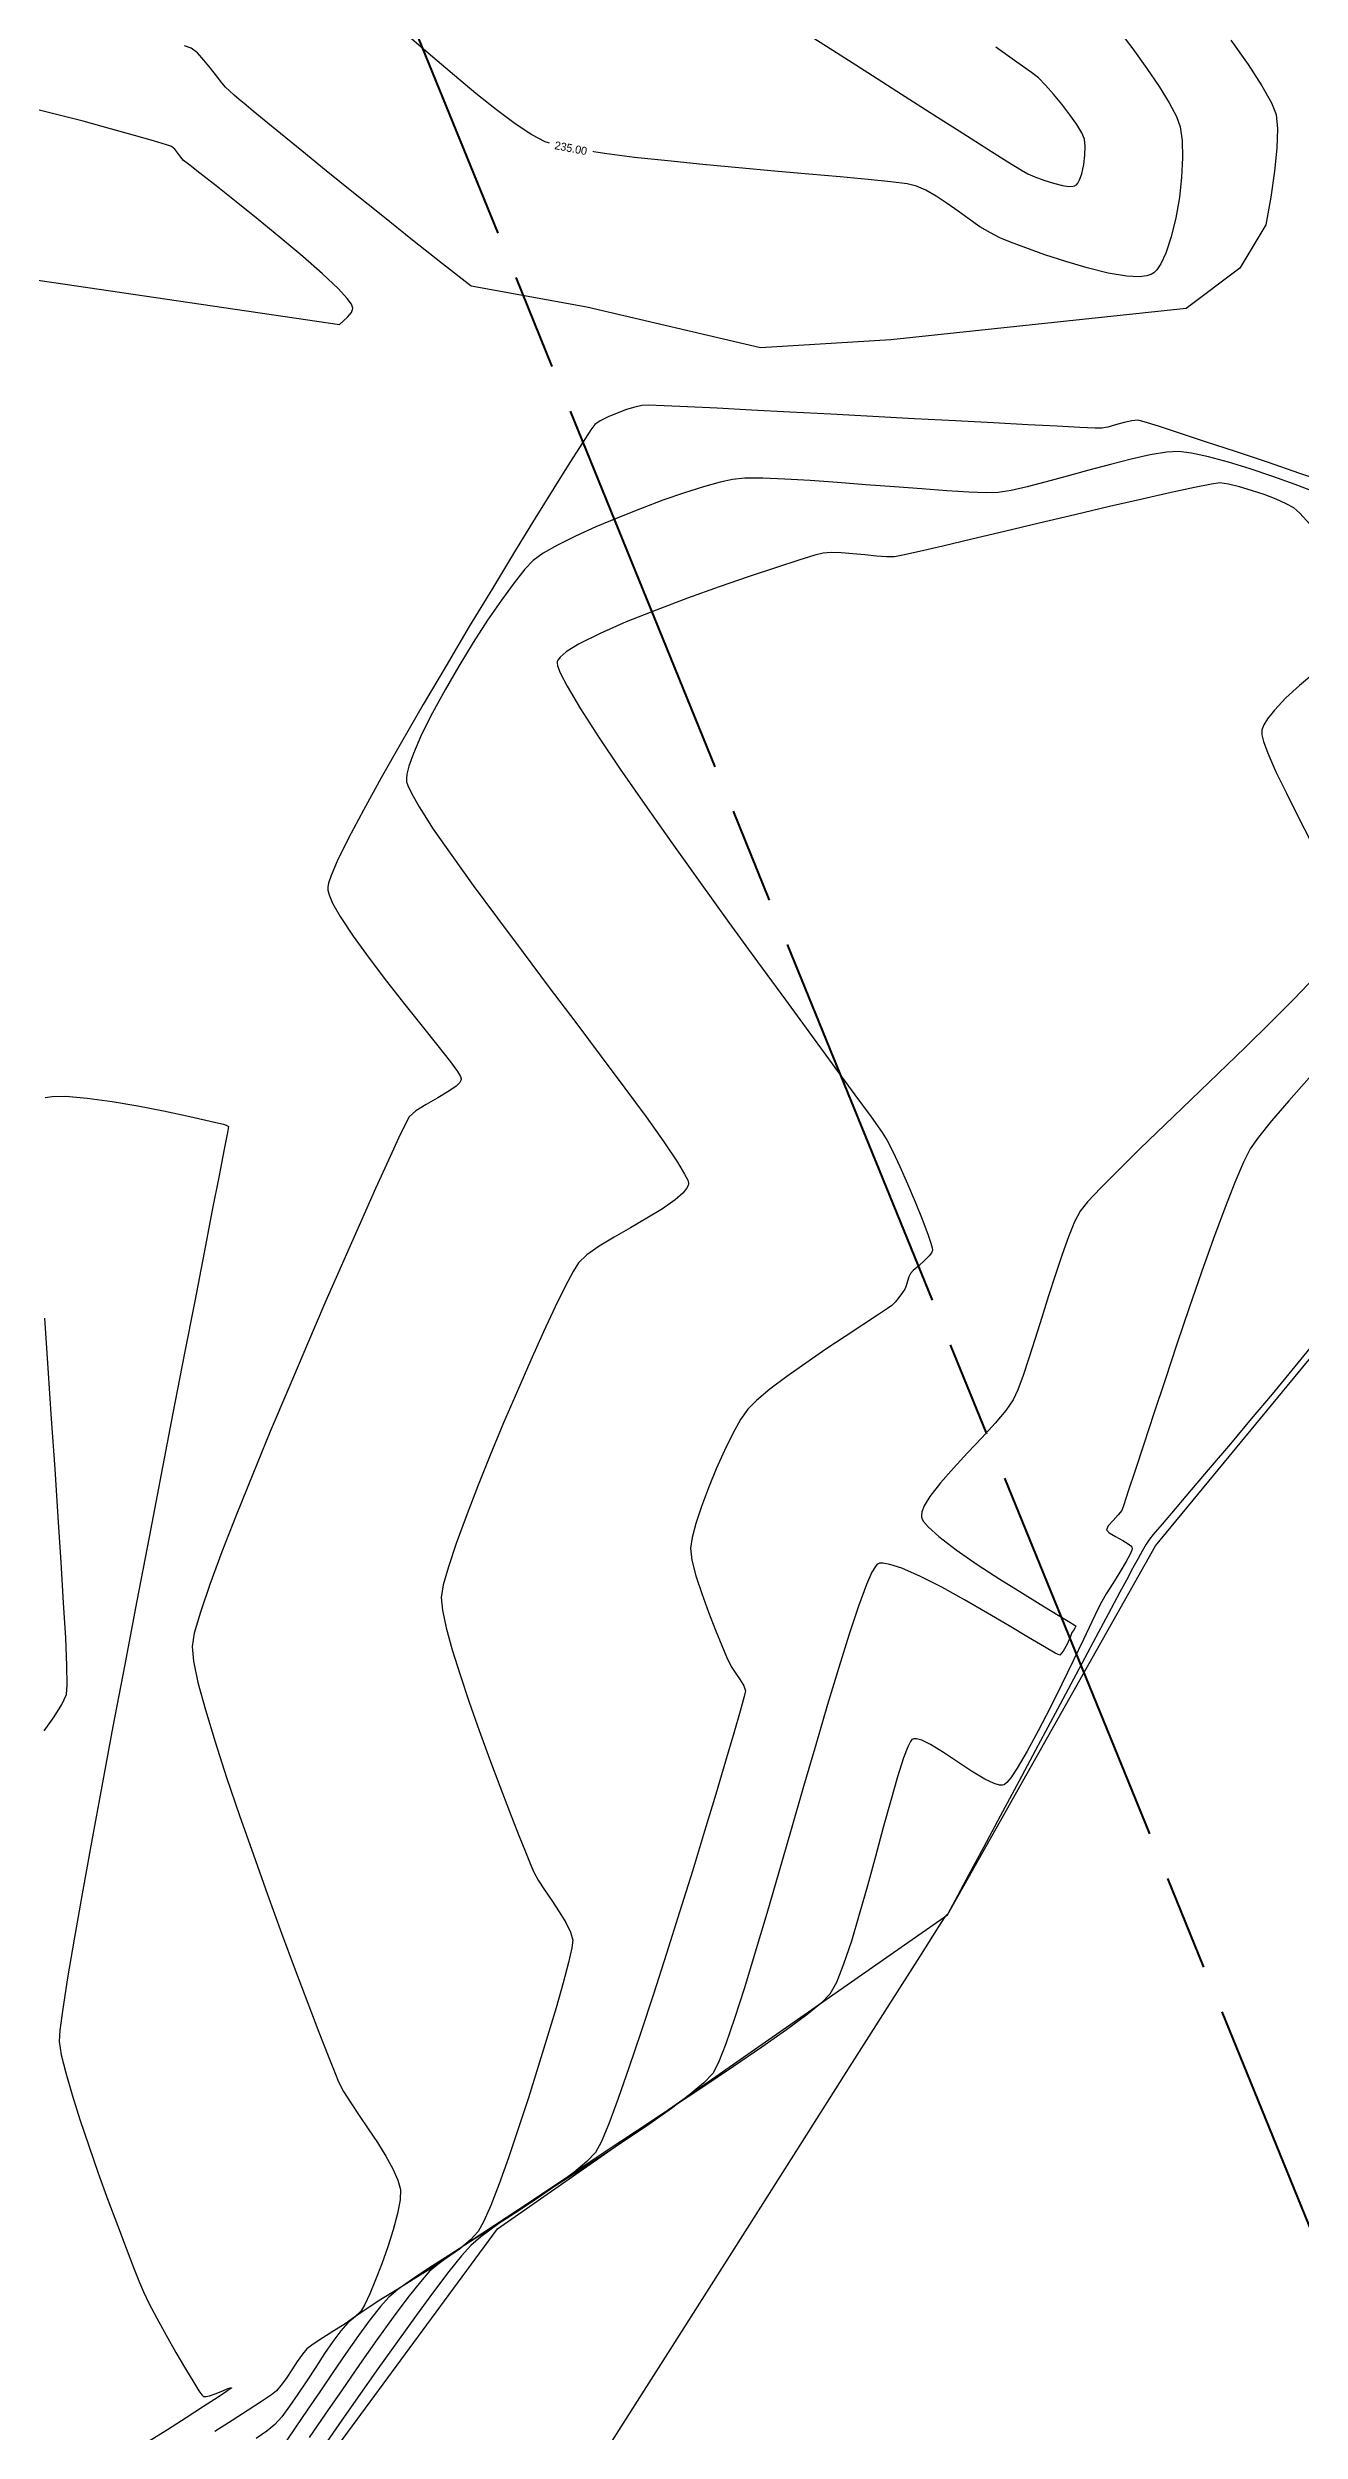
# Model space of a CAD drawing. Header units: metres. Extents: x 708931 to 723899, y 5405153 to 5413472.
# Drawn here: x 710201.7 to 710281.3, y 5411993.5 to 5412144.8 of the extents above; entities that cross this region are included whole.
import ezdxf

# ---------------------------------------------------------------- set-up
doc = ezdxf.new("R2010")
doc.units = ezdxf.units.M
doc.header["$LTSCALE"] = 12.7
doc.header["$MEASUREMENT"] = 0
doc.linetypes.add('ACAD_ISO08W100', pattern=[36, 24, -3, 6, -3])
for name, color, linetype in [('C-TOPO-MAJR', 4, 'Continuous'), ('CONT-MJR1', 252, 'Continuous'), ('CONT-MNR1', 251, 'Continuous'), ('contornos2', 7, 'Continuous')]:
    doc.layers.add(name, color=color, linetype=linetype)
doc.layers.add('corte', color=214, linetype='ACAD_ISO08W100', lineweight=40)

msp = doc.modelspace()

# ---------------------------------------------------------------- linework, layer by layer
at = {"layer": 'CONT-MJR1', "linetype": 'Continuous', "lineweight": -3, "elevation": 235}
msp.add_lwpolyline([(710269.69, 5412146.02), (710270.65, 5412144.75), (710271.54, 5412143.52), (710272.32, 5412142.37), (710272.96, 5412141.34), (710273.42, 5412140.47), (710273.67, 5412139.81), (710273.79, 5412138.94), (710273.81, 5412137.85), (710273.75, 5412136.62), (710273.61, 5412135.32), (710273.39, 5412134.03), (710273.1, 5412132.83), (710272.75, 5412131.78), (710272.43, 5412131.11), (710272.17, 5412130.74), (710271.98, 5412130.55), (710271.89, 5412130.48), (710271.79, 5412130.43), (710271.54, 5412130.34), (710271.06, 5412130.29), (710270.26, 5412130.33), (710269.08, 5412130.52), (710267.76, 5412130.85), (710266.4, 5412131.25), (710265.07, 5412131.69), (710263.87, 5412132.12), (710262.89, 5412132.49), (710262.2, 5412132.77), (710261.61, 5412133.07), (710260.95, 5412133.47), (710260.27, 5412133.94), (710259.56, 5412134.45), (710258.86, 5412134.94), (710258.17, 5412135.4), (710257.51, 5412135.79), (710256.91, 5412136.05), (710256.33, 5412136.18), (710255.28, 5412136.32), (710253.84, 5412136.47), (710252.08, 5412136.63), (710250.08, 5412136.81), (710247.91, 5412137), (710245.64, 5412137.21), (710243.36, 5412137.42), (710241.13, 5412137.64), (710239.02, 5412137.87), (710237.11, 5412138.11), (710235.48, 5412138.36), (710234.19, 5412138.61), (710233.33, 5412138.86), (710232.48, 5412139.31), (710231.44, 5412140), (710230.25, 5412140.89), (710228.94, 5412141.93), (710227.58, 5412143.06), (710226.2, 5412144.23), (710224.84, 5412145.4)], dxfattribs=at)
at = {"layer": 'CONT-MJR1', "flags": 128}
for points, elevation in [([(710283.28, 5412117.12), (710281.26, 5412117.81), (710279.2, 5412118.51), (710277.17, 5412119.19), (710275.28, 5412119.82), (710273.63, 5412120.37), (710272.29, 5412120.8), (710271.38, 5412121.09), (710270.97, 5412121.19), (710270.59, 5412121.15), (710270.1, 5412121.03), (710269.56, 5412120.88), (710269.07, 5412120.75), (710268.68, 5412120.67), (710268.27, 5412120.68), (710267.3, 5412120.73), (710265.85, 5412120.8), (710263.99, 5412120.9), (710261.81, 5412121.01), (710259.39, 5412121.14), (710256.8, 5412121.28), (710254.14, 5412121.42), (710251.47, 5412121.57), (710248.87, 5412121.7), (710246.44, 5412121.83), (710244.25, 5412121.94), (710242.37, 5412122.03), (710240.9, 5412122.09), (710239.9, 5412122.13), (710239.47, 5412122.12), (710239.04, 5412122.02), (710238.5, 5412121.86), (710237.91, 5412121.64), (710237.34, 5412121.4), (710236.84, 5412121.15), (710236.49, 5412120.91), (710236.24, 5412120.57), (710235.7, 5412119.74), (710234.9, 5412118.49), (710233.89, 5412116.88), (710232.71, 5412114.97), (710231.4, 5412112.83), (710229.99, 5412110.51), (710228.52, 5412108.08), (710227.05, 5412105.6), (710225.6, 5412103.13), (710224.21, 5412100.74), (710222.93, 5412098.48), (710221.8, 5412096.43), (710220.85, 5412094.64), (710220.13, 5412093.18), (710219.75, 5412092.28), (710219.58, 5412091.79), (710219.53, 5412091.56), (710219.53, 5412091.47), (710219.54, 5412091.35), (710219.62, 5412091.06), (710219.84, 5412090.53), (710220.31, 5412089.68), (710221.14, 5412088.42), (710222.15, 5412087.03), (710223.27, 5412085.57), (710224.42, 5412084.1), (710225.53, 5412082.72), (710226.52, 5412081.47), (710227.32, 5412080.45), (710227.76, 5412079.83), (710227.96, 5412079.51), (710228.01, 5412079.38), (710228.01, 5412079.33), (710227.99, 5412079.27), (710227.91, 5412079.13), (710227.68, 5412078.91), (710227.23, 5412078.59), (710226.52, 5412078.16), (710225.78, 5412077.74), (710225.13, 5412077.33), (710224.7, 5412076.96), (710224.48, 5412076.55), (710224.03, 5412075.61), (710223.38, 5412074.2), (710222.56, 5412072.4), (710221.61, 5412070.26), (710220.55, 5412067.86), (710219.41, 5412065.27), (710218.24, 5412062.54), (710217.05, 5412059.76), (710215.88, 5412056.98), (710214.77, 5412054.27), (710213.73, 5412051.71), (710212.81, 5412049.35), (710212.04, 5412047.26), (710211.44, 5412045.52), (710211.05, 5412044.19), (710210.91, 5412043.33), (710211, 5412042.41), (710211.29, 5412041.05), (710211.76, 5412039.32), (710212.38, 5412037.28), (710213.11, 5412035.02), (710213.93, 5412032.6), (710214.81, 5412030.1), (710215.71, 5412027.59), (710216.6, 5412025.13), (710217.46, 5412022.81), (710218.26, 5412020.69), (710218.97, 5412018.85), (710219.55, 5412017.35), (710219.98, 5412016.28), (710220.22, 5412015.69), (710220.54, 5412015.09), (710220.99, 5412014.37), (710221.52, 5412013.57), (710222.1, 5412012.71), (710222.68, 5412011.84), (710223.22, 5412010.98), (710223.67, 5412010.18), (710223.99, 5412009.46), (710224.15, 5412008.86), (710224.12, 5412008.2), (710223.96, 5412007.33), (710223.69, 5412006.31), (710223.35, 5412005.23), (710222.96, 5412004.14), (710222.57, 5412003.12), (710222.2, 5412002.24), (710221.88, 5412001.56), (710221.65, 5412001.16), (710221.25, 5412000.77), (710220.64, 5412000.33), (710219.92, 5411999.88), (710219.21, 5411999.44), (710218.6, 5411999.05), (710218.2, 5411998.75), (710217.92, 5411998.41), (710217.59, 5411997.94), (710217.24, 5411997.41), (710216.89, 5411996.87), (710216.56, 5411996.41), (710216.27, 5411996.07), (710215.95, 5411995.82), (710215.32, 5411995.4), (710214.47, 5411994.85), (710213.46, 5411994.2), (710212.36, 5411993.5)], 240), ([(710281.89, 5412062.28), (710280.75, 5412060.88), (710279.5, 5412059.36), (710278.18, 5412057.78), (710276.85, 5412056.2), (710275.56, 5412054.69), (710274.37, 5412053.29), (710273.34, 5412052.08), (710272.51, 5412051.11), (710271.95, 5412050.45), (710271.71, 5412050.15), (710271.5, 5412049.82), (710271.25, 5412049.39), (710270.99, 5412048.92), (710270.75, 5412048.48), (710270.56, 5412048.13), (710270.35, 5412047.73), (710269.84, 5412046.78), (710269.09, 5412045.38), (710268.14, 5412043.61), (710267.05, 5412041.58), (710265.87, 5412039.36), (710264.64, 5412037.06), (710263.41, 5412034.77), (710262.24, 5412032.57), (710261.17, 5412030.57), (710260.25, 5412028.85), (710259.53, 5412027.5), (710259.06, 5412026.63), (710258.89, 5412026.31), (710258.8, 5412026.25), (710258.72, 5412026.18), (710258.3, 5412025.52), (710257.1, 5412023.63), (710255.2, 5412020.65), (710252.69, 5412016.7), (710249.65, 5412011.91), (710246.16, 5412006.41), (710242.29, 5412000.32), (710238.15, 5411993.79), (710233.79, 5411986.93)], 245)]:
    msp.add_lwpolyline(points, dxfattribs=dict(at, elevation=elevation))
at = {"layer": 'CONT-MNR1', "linetype": 'Continuous', "lineweight": -3}
for points, elevation in [([(710249.42, 5412146.06), (710251.61, 5412144.67), (710253.82, 5412143.26), (710255.97, 5412141.88), (710258.01, 5412140.58), (710259.85, 5412139.4), (710261.44, 5412138.39), (710262.71, 5412137.59), (710263.58, 5412137.05), (710263.98, 5412136.82), (710264.44, 5412136.63), (710265, 5412136.42), (710265.61, 5412136.23), (710266.2, 5412136.08), (710266.6, 5412136.03), (710266.85, 5412136.04), (710266.97, 5412136.07), (710267.02, 5412136.1), (710267.07, 5412136.13), (710267.16, 5412136.23), (710267.27, 5412136.45), (710267.41, 5412136.83), (710267.54, 5412137.41), (710267.61, 5412138.02), (710267.63, 5412138.58), (710267.58, 5412139.03), (710267.42, 5412139.42), (710267.1, 5412139.95), (710266.66, 5412140.58), (710266.15, 5412141.24), (710265.62, 5412141.88), (710265.11, 5412142.46), (710264.67, 5412142.91), (710264.23, 5412143.26), (710263.3, 5412143.92), (710261.95, 5412144.86)], 234), ([(710255.29, 5412126.29), (710247.02, 5412125.78), (710235.99, 5412128.37), (710228.64, 5412129.69), (710226.81, 5412131.12), (710224.92, 5412132.62), (710223.02, 5412134.14), (710221.17, 5412135.62), (710219.44, 5412137.02), (710217.88, 5412138.29), (710216.54, 5412139.38), (710215.49, 5412140.24), (710214.79, 5412140.81), (710214.49, 5412141.06), (710214.22, 5412141.28), (710213.91, 5412141.54), (710213.59, 5412141.82), (710213.29, 5412142.09), (710213.04, 5412142.33), (710212.8, 5412142.61), (710212.47, 5412143.04), (710212.08, 5412143.54), (710211.66, 5412144.05), (710211.25, 5412144.5), (710210.86, 5412144.81), (710210.44, 5412144.95)], 236), ([(710276.89, 5412145.32), (710277.97, 5412143.76), (710278.85, 5412142.41), (710279.46, 5412141.34), (710279.76, 5412140.59), (710279.85, 5412139.69), (710279.81, 5412138.46), (710279.65, 5412136.99), (710279.41, 5412135.34), (710279.1, 5412133.59), (710277.45, 5412130.84), (710274.05, 5412128.28), (710255.29, 5412126.29)], 236), ([(710171.44, 5412134.44), (710220.28, 5412127.27), (710220.79, 5412127.72), (710221.03, 5412128.03), (710221.11, 5412128.22), (710221.12, 5412128.3), (710221.11, 5412128.37), (710221.03, 5412128.55), (710220.77, 5412128.91), (710220.21, 5412129.52), (710219.2, 5412130.48), (710217.95, 5412131.57), (710216.56, 5412132.75), (710215.11, 5412133.93), (710213.71, 5412135.05), (710212.44, 5412136.06), (710211.4, 5412136.87), (710210.68, 5412137.44), (710210.38, 5412137.68), (710210.2, 5412137.89), (710210.01, 5412138.14), (710209.81, 5412138.39), (710209.61, 5412138.56), (710209.28, 5412138.67), (710208.46, 5412138.92), (710207.25, 5412139.26), (710205.74, 5412139.69), (710204, 5412140.16), (710202.13, 5412140.64), (710200.21, 5412141.12)], 237)]:
    msp.add_lwpolyline(points, dxfattribs=dict(at, elevation=elevation))
at = {"layer": 'CONT-MNR1', "flags": 128}
for points, elevation in [([(710282.29, 5412116.6), (710280.96, 5412117.11), (710279.54, 5412117.61), (710278.11, 5412118.09), (710276.73, 5412118.51), (710275.46, 5412118.85), (710274.39, 5412119.09), (710273.58, 5412119.19), (710272.79, 5412119.15), (710271.76, 5412118.99), (710270.56, 5412118.72), (710269.24, 5412118.38), (710267.86, 5412118.01), (710266.49, 5412117.63), (710265.16, 5412117.27), (710263.95, 5412116.95), (710262.92, 5412116.72), (710262.1, 5412116.6), (710261.34, 5412116.58), (710260.24, 5412116.62), (710258.85, 5412116.7), (710257.25, 5412116.82), (710255.52, 5412116.95), (710253.71, 5412117.09), (710251.9, 5412117.23), (710250.16, 5412117.35), (710248.55, 5412117.45), (710247.15, 5412117.5), (710246.02, 5412117.5), (710245.23, 5412117.43), (710244.44, 5412117.26), (710243.4, 5412116.96), (710242.18, 5412116.57), (710240.82, 5412116.1), (710239.39, 5412115.56), (710237.95, 5412114.99), (710236.55, 5412114.41), (710235.26, 5412113.82), (710234.12, 5412113.26), (710233.21, 5412112.74), (710232.57, 5412112.28), (710232.04, 5412111.73), (710231.36, 5412110.87), (710230.56, 5412109.77), (710229.68, 5412108.48), (710228.77, 5412107.07), (710227.85, 5412105.57), (710226.98, 5412104.07), (710226.18, 5412102.6), (710225.49, 5412101.24), (710224.97, 5412100.03), (710224.68, 5412099.22), (710224.56, 5412098.72), (710224.53, 5412098.44), (710224.53, 5412098.32), (710224.54, 5412098.23), (710224.61, 5412097.99), (710224.84, 5412097.5), (710225.33, 5412096.63), (710226.23, 5412095.23), (710227.4, 5412093.55), (710228.77, 5412091.65), (710230.3, 5412089.58), (710231.93, 5412087.39), (710233.6, 5412085.17), (710235.28, 5412082.95), (710236.9, 5412080.8), (710238.4, 5412078.78), (710239.75, 5412076.95), (710240.88, 5412075.37), (710241.74, 5412074.09), (710242.19, 5412073.33), (710242.39, 5412072.93), (710242.44, 5412072.76), (710242.44, 5412072.7), (710242.41, 5412072.61), (710242.32, 5412072.42), (710242.08, 5412072.12), (710241.59, 5412071.69), (710240.78, 5412071.12), (710239.8, 5412070.53), (710238.76, 5412069.92), (710237.72, 5412069.32), (710236.76, 5412068.74), (710235.98, 5412068.19), (710235.45, 5412067.68), (710235.11, 5412067.14), (710234.61, 5412066.19), (710233.98, 5412064.89), (710233.24, 5412063.31), (710232.43, 5412061.51), (710231.57, 5412059.56), (710230.7, 5412057.53), (710229.85, 5412055.48), (710229.04, 5412053.47), (710228.31, 5412051.58), (710227.68, 5412049.87), (710227.19, 5412048.4), (710226.87, 5412047.24), (710226.74, 5412046.45), (710226.81, 5412045.65), (710227.06, 5412044.52), (710227.44, 5412043.12), (710227.94, 5412041.53), (710228.52, 5412039.8), (710229.15, 5412038), (710229.81, 5412036.2), (710230.46, 5412034.47), (710231.08, 5412032.86), (710231.63, 5412031.44), (710232.09, 5412030.29), (710232.43, 5412029.45), (710232.62, 5412029), (710232.9, 5412028.5), (710233.29, 5412027.89), (710233.75, 5412027.2), (710234.22, 5412026.49), (710234.64, 5412025.81), (710234.95, 5412025.19), (710235.1, 5412024.69), (710235.04, 5412024.21), (710234.82, 5412023.28), (710234.48, 5412021.98), (710234.03, 5412020.39), (710233.49, 5412018.59), (710232.9, 5412016.66), (710232.27, 5412014.68), (710231.63, 5412012.72), (710231, 5412010.88), (710230.41, 5412009.23), (710229.88, 5412007.84), (710229.43, 5412006.8), (710229.09, 5412006.19), (710228.6, 5412005.66), (710227.89, 5412005.08), (710227.01, 5412004.45), (710226.02, 5412003.8), (710224.96, 5412003.14), (710223.91, 5412002.49), (710222.91, 5412001.87), (710222.03, 5412001.3), (710221.3, 5412000.8), (710220.8, 5412000.39), (710220.36, 5411999.89), (710219.86, 5411999.22), (710219.33, 5411998.44), (710218.77, 5411997.59), (710218.2, 5411996.72), (710217.64, 5411995.87), (710217.11, 5411995.1), (710216.61, 5411994.44), (710216.16, 5411993.95), (710215.66, 5411993.52), (710214.99, 5411993.05)], 241), ([(710281.89, 5412114.59), (710281.26, 5412115.28), (710280.88, 5412115.62), (710280.4, 5412115.88), (710279.75, 5412116.17), (710278.99, 5412116.46), (710278.2, 5412116.73), (710277.43, 5412116.96), (710276.74, 5412117.12), (710276.19, 5412117.2), (710275.65, 5412117.13), (710274.58, 5412116.92), (710273.09, 5412116.6), (710271.25, 5412116.18), (710269.18, 5412115.7), (710266.97, 5412115.18), (710264.71, 5412114.64), (710262.5, 5412114.12), (710260.43, 5412113.63), (710258.6, 5412113.19), (710257.11, 5412112.85), (710256.06, 5412112.62), (710255.53, 5412112.52), (710255.02, 5412112.52), (710254.37, 5412112.56), (710253.63, 5412112.63), (710252.87, 5412112.7), (710252.14, 5412112.76), (710251.5, 5412112.78), (710250.99, 5412112.75), (710250.47, 5412112.61), (710249.44, 5412112.3), (710248.02, 5412111.84), (710246.29, 5412111.27), (710244.38, 5412110.61), (710242.37, 5412109.89), (710240.38, 5412109.13), (710238.49, 5412108.38), (710236.82, 5412107.64), (710235.46, 5412106.96), (710234.67, 5412106.47), (710234.28, 5412106.15), (710234.14, 5412105.96), (710234.1, 5412105.87), (710234.09, 5412105.8), (710234.12, 5412105.6), (710234.29, 5412105.15), (710234.73, 5412104.29), (710235.58, 5412102.86), (710236.72, 5412101.09), (710238.1, 5412099.04), (710239.67, 5412096.78), (710241.38, 5412094.36), (710243.18, 5412091.84), (710245.01, 5412089.3), (710246.83, 5412086.79), (710248.6, 5412084.38), (710250.25, 5412082.13), (710251.74, 5412080.1), (710253.01, 5412078.36), (710254.03, 5412076.96), (710254.73, 5412075.97), (710255.06, 5412075.46), (710255.42, 5412074.75), (710255.86, 5412073.8), (710256.34, 5412072.71), (710256.83, 5412071.56), (710257.27, 5412070.47), (710257.63, 5412069.52), (710257.83, 5412068.94), (710257.92, 5412068.64), (710257.94, 5412068.52), (710257.94, 5412068.48), (710257.92, 5412068.44), (710257.87, 5412068.33), (710257.72, 5412068.14), (710257.45, 5412067.87), (710257.06, 5412067.51), (710256.71, 5412067.21), (710256.53, 5412067.02), (710256.44, 5412066.81), (710256.35, 5412066.53), (710256.26, 5412066.24), (710256.17, 5412066.02), (710256.03, 5412065.8), (710255.8, 5412065.5), (710255.56, 5412065.2), (710255.35, 5412064.98), (710255.08, 5412064.79), (710254.44, 5412064.37), (710253.52, 5412063.76), (710252.39, 5412063.02), (710251.16, 5412062.2), (710249.89, 5412061.33), (710248.68, 5412060.47), (710247.6, 5412059.66), (710246.75, 5412058.96), (710246.2, 5412058.4), (710245.75, 5412057.74), (710245.25, 5412056.85), (710244.72, 5412055.78), (710244.2, 5412054.61), (710243.7, 5412053.4), (710243.26, 5412052.23), (710242.91, 5412051.15), (710242.67, 5412050.25), (710242.57, 5412049.57), (710242.66, 5412048.82), (710242.91, 5412047.83), (710243.28, 5412046.69), (710243.71, 5412045.51), (710244.15, 5412044.38), (710244.55, 5412043.4), (710244.86, 5412042.68), (710245.02, 5412042.32), (710245.2, 5412042.01), (710245.45, 5412041.63), (710245.72, 5412041.21), (710245.95, 5412040.83), (710246.05, 5412040.52), (710245.97, 5412040.15), (710245.72, 5412039.23), (710245.32, 5412037.84), (710244.79, 5412036.05), (710244.17, 5412033.95), (710243.46, 5412031.6), (710242.69, 5412029.08), (710241.87, 5412026.47), (710241.05, 5412023.84), (710240.22, 5412021.27), (710239.42, 5412018.83), (710238.66, 5412016.59), (710237.98, 5412014.63), (710237.38, 5412013.04), (710236.89, 5412011.87), (710236.54, 5412011.21), (710235.99, 5412010.63), (710235.16, 5412009.94), (710234.08, 5412009.15), (710232.83, 5412008.29), (710231.46, 5412007.39), (710230.03, 5412006.47), (710228.59, 5412005.56), (710227.21, 5412004.68), (710225.94, 5412003.87), (710224.85, 5412003.13), (710223.98, 5412002.51), (710223.4, 5412002.03), (710222.88, 5412001.44), (710222.23, 5412000.61), (710221.49, 5411999.59), (710220.68, 5411998.45), (710219.85, 5411997.24), (710219.02, 5411996.02), (710218.23, 5411994.85), (710217.51, 5411993.79), (710216.88, 5411992.89)], 242), ([(710282.16, 5412105.1), (710281.24, 5412104.34), (710280.38, 5412103.55), (710279.65, 5412102.78), (710279.21, 5412102.22), (710278.98, 5412101.85), (710278.88, 5412101.63), (710278.85, 5412101.53), (710278.84, 5412101.44), (710278.85, 5412101.22), (710278.95, 5412100.79), (710279.22, 5412100.04), (710279.74, 5412098.86), (710280.41, 5412097.5), (710281.16, 5412096.01), (710281.94, 5412094.48)], 243), ([(710282.21, 5412085.82), (710280.92, 5412084.47), (710279.42, 5412082.96), (710277.79, 5412081.36), (710276.08, 5412079.7), (710274.36, 5412078.05), (710272.69, 5412076.45), (710271.13, 5412074.95), (710269.76, 5412073.6), (710268.62, 5412072.46), (710267.78, 5412071.56), (710267.32, 5412070.97), (710266.96, 5412070.29), (710266.58, 5412069.35), (710266.17, 5412068.22), (710265.74, 5412066.95), (710265.31, 5412065.6), (710264.88, 5412064.22), (710264.46, 5412062.88), (710264.06, 5412061.63), (710263.69, 5412060.53), (710263.36, 5412059.63), (710263.06, 5412059), (710262.6, 5412058.32), (710261.91, 5412057.51), (710261.07, 5412056.59), (710260.16, 5412055.63), (710259.26, 5412054.65), (710258.44, 5412053.72), (710257.77, 5412052.86), (710257.41, 5412052.26), (710257.26, 5412051.88), (710257.23, 5412051.66), (710257.23, 5412051.56), (710257.26, 5412051.47), (710257.37, 5412051.27), (710257.68, 5412050.9), (710258.33, 5412050.31), (710259.44, 5412049.46), (710260.77, 5412048.54), (710262.2, 5412047.61), (710263.64, 5412046.71), (710264.95, 5412045.91), (710266.03, 5412045.26), (710266.65, 5412044.88), (710266.93, 5412044.71), (710267.02, 5412044.65), (710267.03, 5412044.64), (710267.03, 5412044.62), (710267.02, 5412044.58), (710266.97, 5412044.49), (710266.88, 5412044.35), (710266.79, 5412044.22), (710266.69, 5412043.97), (710266.48, 5412043.49), (710266.24, 5412043.03), (710266.02, 5412042.78), (710265.73, 5412042.91), (710265.05, 5412043.31), (710264.04, 5412043.91), (710262.81, 5412044.64), (710261.42, 5412045.46), (710259.97, 5412046.3), (710258.52, 5412047.09), (710257.17, 5412047.78), (710255.99, 5412048.3), (710255.23, 5412048.55), (710254.79, 5412048.63), (710254.57, 5412048.62), (710254.48, 5412048.59), (710254.43, 5412048.56), (710254.31, 5412048.42), (710254.09, 5412048.05), (710253.75, 5412047.27), (710253.23, 5412045.89), (710252.64, 5412044.11), (710251.98, 5412042.01), (710251.27, 5412039.65), (710250.52, 5412037.1), (710249.74, 5412034.44), (710248.96, 5412031.72), (710248.18, 5412029.01), (710247.41, 5412026.39), (710246.68, 5412023.92), (710245.99, 5412021.67), (710245.37, 5412019.71), (710244.81, 5412018.1), (710244.35, 5412016.92), (710243.98, 5412016.23), (710243.42, 5412015.64), (710242.53, 5412014.89), (710241.37, 5412014.01), (710239.99, 5412013.04), (710238.44, 5412011.99), (710236.78, 5412010.89), (710235.06, 5412009.78), (710233.34, 5412008.67), (710231.67, 5412007.59), (710230.11, 5412006.58), (710228.71, 5412005.65), (710227.52, 5412004.84), (710226.6, 5412004.17), (710226, 5412003.67), (710225.41, 5412003), (710224.62, 5412002), (710223.69, 5412000.75), (710222.65, 5411999.31), (710221.55, 5411997.75), (710220.44, 5411996.15), (710219.36, 5411994.59), (710218.35, 5411993.12)], 243), ([(710281.86, 5412079.43), (710280.56, 5412077.98), (710279.47, 5412076.7), (710278.64, 5412075.67), (710278.1, 5412074.92), (710277.68, 5412074.09), (710277.13, 5412072.8), (710276.49, 5412071.16), (710275.78, 5412069.23), (710275.02, 5412067.09), (710274.24, 5412064.84), (710273.46, 5412062.53), (710272.7, 5412060.27), (710271.99, 5412058.12), (710271.35, 5412056.18), (710270.8, 5412054.51), (710270.37, 5412053.2), (710270.08, 5412052.32), (710269.96, 5412051.97), (710269.73, 5412051.69), (710269.4, 5412051.33), (710269.1, 5412050.99), (710268.99, 5412050.74), (710269.16, 5412050.56), (710269.55, 5412050.32), (710270.02, 5412050.06), (710270.35, 5412049.86), (710270.53, 5412049.72), (710270.6, 5412049.63), (710270.61, 5412049.59), (710270.62, 5412049.55), (710270.59, 5412049.44), (710270.48, 5412049.19), (710270.24, 5412048.73), (710269.83, 5412048.05), (710269.38, 5412047.33), (710268.97, 5412046.67), (710268.68, 5412046.18), (710268.46, 5412045.74), (710268.06, 5412044.91), (710267.52, 5412043.77), (710266.87, 5412042.42), (710266.15, 5412040.95), (710265.4, 5412039.44), (710264.65, 5412037.99), (710263.95, 5412036.68), (710263.32, 5412035.61), (710262.9, 5412034.99), (710262.65, 5412034.69), (710262.51, 5412034.57), (710262.46, 5412034.55), (710262.38, 5412034.53), (710262.19, 5412034.54), (710261.84, 5412034.64), (710261.26, 5412034.92), (710260.42, 5412035.42), (710259.52, 5412036.02), (710258.63, 5412036.61), (710257.81, 5412037.11), (710257.25, 5412037.38), (710256.92, 5412037.47), (710256.75, 5412037.47), (710256.68, 5412037.45), (710256.63, 5412037.42), (710256.53, 5412037.3), (710256.36, 5412036.97), (710256.1, 5412036.27), (710255.71, 5412035.07), (710255.28, 5412033.56), (710254.81, 5412031.85), (710254.31, 5412030.01), (710253.8, 5412028.13), (710253.28, 5412026.31), (710252.78, 5412024.62), (710252.29, 5412023.16), (710251.84, 5412022.01), (710251.42, 5412021.26), (710250.89, 5412020.72), (710249.95, 5412019.95), (710248.66, 5412019), (710247.09, 5412017.9), (710245.3, 5412016.67), (710243.35, 5412015.36), (710241.3, 5412014), (710239.21, 5412012.61), (710237.14, 5412011.25), (710235.15, 5412009.93), (710233.31, 5412008.7), (710231.67, 5412007.59), (710230.3, 5412006.63), (710229.26, 5412005.86), (710228.61, 5412005.3), (710228.02, 5412004.65), (710227.22, 5412003.65), (710226.25, 5412002.37), (710225.14, 5412000.87), (710223.95, 5411999.22), (710222.71, 5411997.47), (710221.46, 5411995.69), (710220.24, 5411993.94), (710219.09, 5411992.29)], 244), ([(710201.58, 5412078.19), (710202.04, 5412078.26), (710202.9, 5412078.27), (710204.26, 5412078.15), (710205.83, 5412077.93), (710207.48, 5412077.65), (710209.1, 5412077.33), (710210.58, 5412077.02), (710211.79, 5412076.75), (710212.61, 5412076.56), (710212.92, 5412076.49), (710213.09, 5412076.42), (710213.23, 5412076.34), (710213.16, 5412075.96), (710212.96, 5412074.91), (710212.63, 5412073.24), (710212.2, 5412071.03), (710211.68, 5412068.34), (710211.08, 5412065.26), (710210.41, 5412061.84), (710209.7, 5412058.15), (710208.95, 5412054.28), (710208.18, 5412050.28), (710207.4, 5412046.23), (710206.64, 5412042.2), (710205.89, 5412038.25), (710205.19, 5412034.47), (710204.53, 5412030.91), (710203.94, 5412027.64), (710203.43, 5412024.75), (710203.01, 5412022.29), (710202.7, 5412020.34), (710202.52, 5412018.97), (710202.47, 5412018.25), (710202.6, 5412017.41), (710202.89, 5412016.26), (710203.29, 5412014.87), (710203.79, 5412013.31), (710204.35, 5412011.63), (710204.96, 5412009.9), (710205.57, 5412008.2), (710206.17, 5412006.59), (710206.72, 5412005.14), (710207.2, 5412003.9), (710207.57, 5412002.96), (710207.82, 5412002.37), (710208.17, 5412001.65), (710208.67, 5412000.7), (710209.26, 5411999.62), (710209.88, 5411998.52), (710210.49, 5411997.47), (710211.02, 5411996.6), (710211.35, 5411996.08), (710211.54, 5411995.83), (710211.62, 5411995.74), (710211.64, 5411995.73), (710211.69, 5411995.72), (710211.8, 5411995.72), (710212.02, 5411995.77), (710212.38, 5411995.9), (710212.86, 5411996.09), (710213.18, 5411996.22), (710213.34, 5411996.28), (710213.4, 5411996.28), (710213.41, 5411996.28), (710213.41, 5411996.26), (710213.34, 5411996.2), (710213.1, 5411996.03), (710212.57, 5411995.68), (710211.65, 5411995.08), (710210.54, 5411994.37), (710209.35, 5411993.61), (710208.19, 5411992.88)], 239), ([(710201.53, 5412037.97), (710202.16, 5412038.86), (710202.65, 5412039.65), (710202.93, 5412040.28), (710202.98, 5412040.9), (710202.96, 5412042.13), (710202.89, 5412043.89), (710202.76, 5412046.1), (710202.6, 5412048.68), (710202.41, 5412051.54), (710202.21, 5412054.61), (710201.99, 5412057.79), (710201.78, 5412061), (710201.57, 5412064.17)], 239)]:
    msp.add_lwpolyline(points, dxfattribs=dict(at, elevation=elevation))
at = {"layer": 'contornos2', "color": 30}
msp.add_lwpolyline([(710080.34, 5411971.64), (710103.94, 5411962.9), (710142.97, 5411964.63), (710165.66, 5411963.68), (710193.89, 5411969.39), (710215.78, 5411986.64), (710230.3, 5412006.37), (710258.88, 5412026.29), (710272.09, 5412049.72), (710299.28, 5412082.67), (710363.13, 5412095.59), (710390.6, 5412102.77), (710421.45, 5412134.07), (710428.83, 5412151.02), (710444.93, 5412159.07), (710456, 5412173.14), (710458.01, 5412208.32), (710450.08, 5412245.32), (710450.08, 5412245.32), (710458.34, 5412346.91)], dxfattribs=at)
at = {"layer": 'corte', "color": 6, "ltscale": 0.08}
msp.add_line((710313.11, 5411929.81), (710168.78, 5412284.24), dxfattribs=at)

# ---------------------------------------------------------------- next in the draw order: texts
at = {"layer": 'C-TOPO-MAJR', "color": 9, "linetype": 'Continuous', "lineweight": -3, "insert": (710234.97, 5412138.45, 235), "char_height": 0.508, "width": 2.541, "attachment_point": 5, "rotation": 348.9599, "bg_fill": 3, "box_fill_scale": 1.25, "bg_fill_color": 256, "bg_fill_true_color": 13158600, "bg_fill_transparency": 0}
msp.add_mtext('235.00', dxfattribs=at)

doc.saveas('drawing.dxf')
